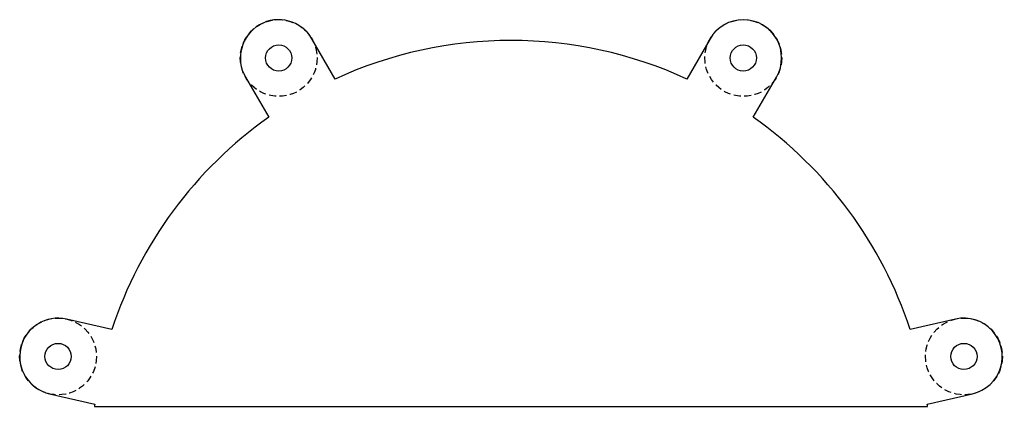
# Model space of a CAD drawing. Header units: millimetres. Extents: x -35.2 to 35.2, y 3.8 to 31.6.
import ezdxf

# ---------------------------------------------------------------- set-up
doc = ezdxf.new("R2010")
doc.units = ezdxf.units.MM
doc.linetypes.add('DASHED', pattern=[0.75, 0.5, -0.25])
doc.layers.get('0').update_dxf_attribs({"linetype": 'CONTINUOUS'})
doc.layers.add('1', color=7, linetype='DASHED')

msp = doc.modelspace()

# ---------------------------------------------------------------- linework, layer by layer
msp.add_lwpolyline([(29.817, 3.833, 0.001364), (29.795, 3.996), (33.037, 4.737, 1), (31.814, 10.087), (28.572, 9.346, 0.161291), (17.345, 24.554), (19.007, 27.434, 1), (14.254, 30.178), (12.592, 27.298, 0.219522), (-12.592, 27.298), (-14.254, 30.178, 1), (-19.007, 27.434), (-17.345, 24.554, 0.161291), (-28.572, 9.346), (-31.814, 10.087, 1), (-33.037, 4.737), (-29.795, 3.996, 0.001364), (-29.817, 3.833)], format="xyb", close=True)
for centre in [(-16.631, 28.806), (16.631, 28.806), (-32.426, 7.412), (32.426, 7.412)]:
    msp.add_circle(centre, 0.939)
at = {"layer": '1'}
for centre in [(-16.631, 28.806), (16.631, 28.806), (-32.426, 7.412), (32.426, 7.412)]:
    msp.add_circle(centre, 2.75, dxfattribs=at)

doc.saveas('drawing.dxf')
